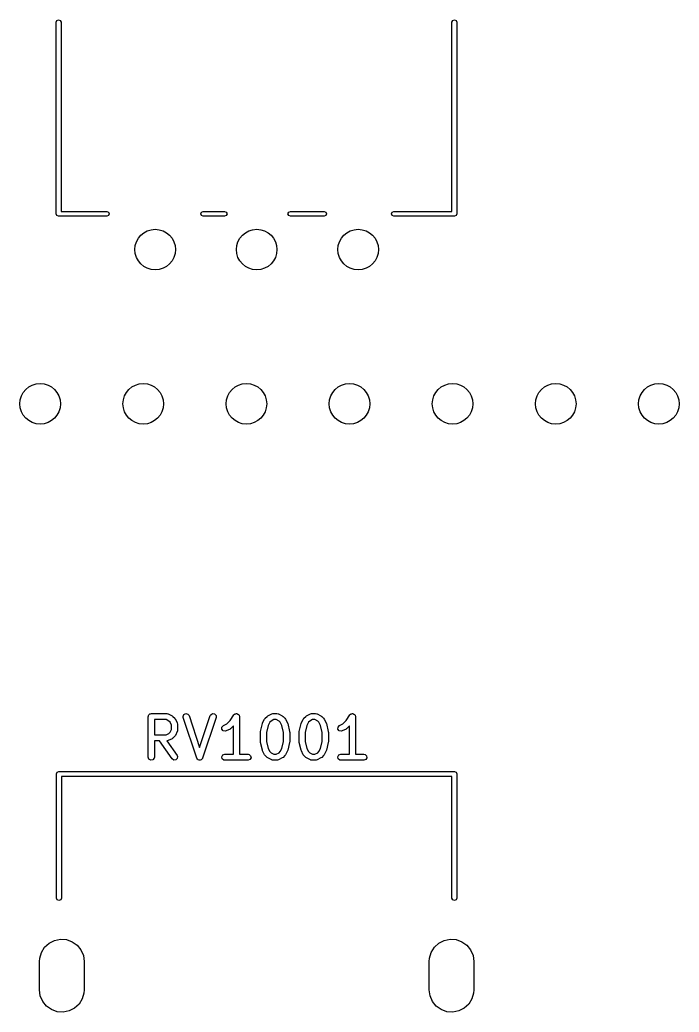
# Model space of a CAD drawing. Extents: x 75 to 204, y -140 to -31.
# Drawn here: x 135.14 to 151.38, y -82.3 to -57.85 of the extents above; entities that cross this region are included whole.
import ezdxf

# ---------------------------------------------------------------- set-up
doc = ezdxf.new("R2010")
doc.units = 0
doc.layers.add('BLACK', color=7, linetype='CONTINUOUS')

msp = doc.modelspace()

# ---------------------------------------------------------------- linework, layer by layer
at = {"layer": 'BLACK', "linetype": 'CONTINUOUS'}
for p, q in [((136.03, -57.91), (136.048, -57.8676)), ((136.03, -62.63), (136.03, -57.91)), ((136.048, -57.8676), (136.09, -57.85)), ((136.09, -57.85), (136.132, -57.8676)), ((136.132, -57.8676), (136.15, -57.91)), ((136.15, -57.91), (136.15, -62.57)), ((145.78, -57.91), (145.798, -57.8676)), ((145.78, -62.57), (145.78, -57.91)), ((145.798, -57.8676), (145.84, -57.85)), ((145.84, -57.85), (145.882, -57.8676)), ((145.882, -57.8676), (145.9, -57.91)), ((145.9, -57.91), (145.9, -62.63)), ((136.15, -62.57), (137.28, -62.57)), ((137.28, -62.57), (137.322, -62.5876)), ((137.322, -62.5876), (137.34, -62.63)), ((139.59, -62.63), (139.608, -62.5876)), ((139.608, -62.5876), (139.65, -62.57)), ((139.65, -62.57), (140.18, -62.57)), ((140.18, -62.57), (140.222, -62.5876)), ((140.222, -62.5876), (140.24, -62.63)), ((141.74, -62.63), (141.758, -62.5876)), ((141.758, -62.5876), (141.8, -62.57)), ((141.8, -62.57), (142.63, -62.57)), ((142.63, -62.57), (142.672, -62.5876)), ((142.672, -62.5876), (142.69, -62.63)), ((144.29, -62.63), (144.308, -62.5876)), ((144.308, -62.5876), (144.35, -62.57)), ((144.35, -62.57), (145.78, -62.57)), ((136.048, -62.6724), (136.03, -62.63)), ((136.09, -62.69), (136.048, -62.6724)), ((136.095, -62.6879), (136.09, -62.69)), ((136.1, -62.69), (136.095, -62.6879)), ((137.28, -62.69), (136.1, -62.69)), ((137.322, -62.6724), (137.28, -62.69)), ((137.34, -62.63), (137.322, -62.6724)), ((139.608, -62.6724), (139.59, -62.63)), ((139.65, -62.69), (139.608, -62.6724)), ((140.18, -62.69), (139.65, -62.69)), ((140.222, -62.6724), (140.18, -62.69)), ((140.24, -62.63), (140.222, -62.6724)), ((141.758, -62.6724), (141.74, -62.63)), ((141.8, -62.69), (141.758, -62.6724)), ((142.63, -62.69), (141.8, -62.69)), ((142.672, -62.6724), (142.63, -62.69)), ((142.69, -62.63), (142.672, -62.6724)), ((144.308, -62.6724), (144.29, -62.63)), ((144.35, -62.69), (144.308, -62.6724)), ((145.84, -62.69), (144.35, -62.69)), ((145.882, -62.6724), (145.84, -62.69)), ((145.9, -62.63), (145.882, -62.6724)), ((138.3, -75.0174), (138.301, -75.0076)), ((138.3, -76.0174), (138.3, -75.0174)), ((138.301, -75.0044), (138.303, -75.0015)), ((138.301, -75.0076), (138.301, -75.0044)), ((138.303, -75.0015), (138.304, -74.9917)), ((138.304, -74.9917), (138.317, -74.9768)), ((138.317, -74.9768), (138.327, -74.9599)), ((138.327, -74.9599), (138.333, -74.9576)), ((138.333, -74.9576), (138.337, -74.9524)), ((138.337, -74.9524), (138.356, -74.949)), ((138.356, -74.949), (138.375, -74.9424)), ((138.375, -74.9424), (138.756, -74.9424)), ((138.756, -74.9424), (138.781, -74.9469)), ((138.781, -74.9469), (138.785, -74.9498)), ((138.785, -74.9498), (138.789, -74.9503)), ((138.789, -74.9503), (138.884, -74.9979)), ((138.884, -74.9979), (138.903, -75.0113)), ((138.903, -75.0113), (138.904, -75.012)), ((138.904, -75.012), (138.952, -75.0596)), ((139.157, -75.0153), (139.176, -74.9676)), ((139.161, -75.0411), (139.157, -75.0153)), ((139.494, -76.0411), (139.161, -75.0411)), ((139.176, -74.9676), (139.221, -74.9432)), ((139.221, -74.9432), (139.271, -74.9535)), ((139.271, -74.9535), (139.303, -74.9937)), ((139.303, -74.9937), (139.565, -75.7802)), ((139.565, -75.7802), (139.827, -74.9937)), ((139.97, -75.0411), (139.636, -76.0411)), ((139.827, -74.9937), (139.84, -74.9708)), ((139.84, -74.9708), (139.884, -74.9439)), ((139.884, -74.9439), (139.934, -74.9514)), ((139.934, -74.9514), (139.968, -74.9898)), ((139.968, -74.9898), (139.97, -75.0411)), ((140.316, -75.1125), (140.408, -74.9758)), ((140.408, -74.9758), (140.426, -74.9569)), ((140.426, -74.9569), (140.43, -74.9557)), ((140.43, -74.9557), (140.433, -74.9524)), ((140.433, -74.9524), (140.454, -74.9486)), ((140.454, -74.9486), (140.475, -74.9425)), ((140.475, -74.9425), (140.479, -74.9443)), ((140.479, -74.9443), (140.483, -74.9435)), ((140.483, -74.9435), (140.502, -74.9544)), ((140.502, -74.9544), (140.522, -74.9631)), ((140.522, -74.9631), (140.524, -74.967)), ((140.524, -74.967), (140.527, -74.9692)), ((140.527, -74.9692), (140.535, -74.9896)), ((140.535, -74.9896), (140.545, -75.0091)), ((140.545, -75.0091), (140.544, -75.0133)), ((140.544, -75.0133), (140.545, -75.0174)), ((140.545, -75.0174), (140.545, -75.9424)), ((141.179, -75.0596), (141.226, -75.012)), ((141.226, -75.012), (141.245, -74.9991)), ((141.245, -74.9991), (141.246, -74.9979)), ((141.246, -74.9979), (141.341, -74.9503)), ((141.341, -74.9503), (141.366, -74.9429)), ((141.366, -74.9429), (141.371, -74.9439)), ((141.371, -74.9439), (141.375, -74.9424)), ((141.375, -74.9424), (141.47, -74.9424)), ((141.47, -74.9424), (141.496, -74.9469)), ((141.496, -74.9469), (141.499, -74.9498)), ((141.499, -74.9498), (141.504, -74.9503)), ((141.504, -74.9503), (141.599, -74.9979)), ((141.599, -74.9979), (141.617, -75.0113)), ((141.617, -75.0113), (141.618, -75.012)), ((141.618, -75.012), (141.666, -75.0596)), ((142.131, -75.0596), (142.179, -75.012)), ((142.179, -75.012), (142.197, -74.9991)), ((142.197, -74.9991), (142.198, -74.9979)), ((142.198, -74.9979), (142.294, -74.9503)), ((142.294, -74.9503), (142.319, -74.9429)), ((142.319, -74.9429), (142.323, -74.9439)), ((142.323, -74.9439), (142.327, -74.9424)), ((142.327, -74.9424), (142.422, -74.9424)), ((142.422, -74.9424), (142.448, -74.9469)), ((142.448, -74.9469), (142.451, -74.9498)), ((142.451, -74.9498), (142.456, -74.9503)), ((142.456, -74.9503), (142.551, -74.9979)), ((142.551, -74.9979), (142.569, -75.0113)), ((142.569, -75.0113), (142.571, -75.012)), ((142.571, -75.012), (142.618, -75.0596)), ((143.174, -75.1125), (143.265, -74.9758)), ((143.265, -74.9758), (143.283, -74.9569)), ((143.283, -74.9569), (143.287, -74.9557)), ((143.287, -74.9557), (143.29, -74.9524)), ((143.29, -74.9524), (143.311, -74.9486)), ((143.311, -74.9486), (143.332, -74.9425)), ((143.332, -74.9425), (143.336, -74.9443)), ((143.336, -74.9443), (143.34, -74.9435)), ((143.34, -74.9435), (143.359, -74.9544)), ((143.359, -74.9544), (143.379, -74.9631)), ((143.379, -74.9631), (143.381, -74.967)), ((143.381, -74.967), (143.385, -74.9692)), ((143.385, -74.9692), (143.392, -74.9896)), ((143.392, -74.9896), (143.402, -75.0091)), ((143.402, -75.0091), (143.401, -75.0133)), ((143.401, -75.0133), (143.402, -75.0174)), ((143.402, -75.0174), (143.402, -75.9424)), ((138.45, -75.0924), (138.45, -75.4662)), ((138.738, -75.0924), (138.45, -75.0924)), ((138.807, -75.1266), (138.738, -75.0924)), ((138.837, -75.157), (138.807, -75.1266)), ((138.871, -75.2256), (138.837, -75.157)), ((138.871, -75.333), (138.871, -75.2256)), ((138.952, -75.0596), (138.964, -75.078)), ((138.964, -75.078), (138.966, -75.0791)), ((138.966, -75.0791), (139.013, -75.1743)), ((139.013, -75.1743), (139.021, -75.1993)), ((139.021, -75.1993), (139.02, -75.2036)), ((139.02, -75.2036), (139.021, -75.2079)), ((139.021, -75.2079), (139.021, -75.3507)), ((140.112, -75.3245), (140.115, -75.2733)), ((140.115, -75.2733), (140.151, -75.236)), ((140.151, -75.236), (140.235, -75.1938)), ((140.235, -75.1938), (140.316, -75.1125)), ((140.395, -75.2461), (140.333, -75.3085)), ((140.395, -75.9424), (140.395, -75.2461)), ((141.064, -75.3801), (141.112, -75.1897)), ((141.112, -75.1897), (141.117, -75.1778)), ((141.117, -75.1743), (141.165, -75.0791)), ((141.117, -75.1778), (141.117, -75.1743)), ((141.165, -75.0791), (141.178, -75.0611)), ((141.178, -75.0611), (141.179, -75.0596)), ((141.255, -75.234), (141.212, -75.4076)), ((141.294, -75.157), (141.255, -75.234)), ((141.324, -75.1266), (141.294, -75.157)), ((141.392, -75.0924), (141.324, -75.1266)), ((141.452, -75.0924), (141.392, -75.0924)), ((141.521, -75.1266), (141.452, -75.0924)), ((141.551, -75.157), (141.521, -75.1266)), ((141.59, -75.234), (141.551, -75.157)), ((141.633, -75.4076), (141.59, -75.234)), ((141.666, -75.0596), (141.679, -75.078)), ((141.679, -75.078), (141.68, -75.0791)), ((141.68, -75.0791), (141.728, -75.1743)), ((141.728, -75.1743), (141.731, -75.1867)), ((141.731, -75.1867), (141.733, -75.1897)), ((141.733, -75.1897), (141.781, -75.3801)), ((142.016, -75.3801), (142.064, -75.1897)), ((142.064, -75.1897), (142.069, -75.1778)), ((142.069, -75.1778), (142.07, -75.1743)), ((142.07, -75.1743), (142.117, -75.0791)), ((142.117, -75.0791), (142.131, -75.0611)), ((142.131, -75.0611), (142.131, -75.0596)), ((142.207, -75.234), (142.164, -75.4076)), ((142.246, -75.157), (142.207, -75.234)), ((142.276, -75.1266), (142.246, -75.157)), ((142.345, -75.0924), (142.276, -75.1266)), ((142.405, -75.0924), (142.345, -75.0924)), ((142.473, -75.1266), (142.405, -75.0924)), ((142.504, -75.157), (142.473, -75.1266)), ((142.542, -75.234), (142.504, -75.157)), ((142.585, -75.4076), (142.542, -75.234)), ((142.618, -75.0596), (142.631, -75.078)), ((142.631, -75.078), (142.632, -75.0791)), ((142.632, -75.0791), (142.68, -75.1743)), ((142.68, -75.1743), (142.684, -75.1867)), ((142.684, -75.1867), (142.686, -75.1897)), ((142.686, -75.1897), (142.733, -75.3801)), ((142.97, -75.3245), (142.973, -75.2733)), ((142.973, -75.2733), (143.008, -75.236)), ((143.008, -75.236), (143.092, -75.1938)), ((143.092, -75.1938), (143.174, -75.1125)), ((143.252, -75.2461), (143.19, -75.3085)), ((143.252, -75.9424), (143.252, -75.2461)), ((138.45, -75.4662), (138.738, -75.4662)), ((138.738, -75.4662), (138.807, -75.4319)), ((138.807, -75.4319), (138.837, -75.4015)), ((138.837, -75.4015), (138.871, -75.333)), ((138.904, -75.5466), (138.886, -75.5595)), ((138.952, -75.499), (138.904, -75.5466)), ((138.966, -75.4795), (138.952, -75.4975)), ((138.952, -75.4975), (138.952, -75.499)), ((139.013, -75.3843), (138.966, -75.4795)), ((139.014, -75.3798), (139.013, -75.3843)), ((139.017, -75.3764), (139.014, -75.3798)), ((139.021, -75.3507), (139.017, -75.3764)), ((140.143, -75.3657), (140.112, -75.3245)), ((140.193, -75.3776), (140.143, -75.3657)), ((140.218, -75.3702), (140.193, -75.3776)), ((140.313, -75.3226), (140.218, -75.3702)), ((140.314, -75.3214), (140.313, -75.3226)), ((140.333, -75.3085), (140.314, -75.3214)), ((141.062, -75.3983), (141.064, -75.3836)), ((141.062, -75.6364), (141.062, -75.3983)), ((141.064, -75.3836), (141.064, -75.3801)), ((141.212, -75.4076), (141.212, -75.6272)), ((141.633, -75.6272), (141.633, -75.4076)), ((141.781, -75.3801), (141.782, -75.3951)), ((141.782, -75.3951), (141.783, -75.3983)), ((141.783, -75.3983), (141.783, -75.6364)), ((142.014, -75.3983), (142.017, -75.3836)), ((142.014, -75.6364), (142.014, -75.3983)), ((142.017, -75.3836), (142.016, -75.3801)), ((142.164, -75.4076), (142.164, -75.6272)), ((142.585, -75.6272), (142.585, -75.4076)), ((142.733, -75.3801), (142.734, -75.3951)), ((142.734, -75.3951), (142.735, -75.3983)), ((142.735, -75.3983), (142.735, -75.6364)), ((143, -75.3657), (142.97, -75.3245)), ((143.05, -75.3776), (143, -75.3657)), ((143.075, -75.3702), (143.05, -75.3776)), ((143.17, -75.3226), (143.075, -75.3702)), ((143.171, -75.3214), (143.17, -75.3226)), ((143.19, -75.3085), (143.171, -75.3214)), ((138.574, -75.6162), (138.45, -75.6162)), ((138.45, -75.6162), (138.45, -76.0174)), ((138.885, -76.0604), (138.574, -75.6162)), ((138.76, -75.6147), (138.757, -75.6158)), ((138.757, -75.6158), (139.008, -75.9744)), ((138.764, -75.6157), (138.76, -75.6147)), ((138.789, -75.6083), (138.764, -75.6157)), ((138.884, -75.5607), (138.789, -75.6083)), ((138.886, -75.5595), (138.884, -75.5607)), ((141.063, -75.6397), (141.062, -75.6364)), ((141.064, -75.6546), (141.063, -75.6397)), ((141.112, -75.8451), (141.064, -75.6546)), ((141.212, -75.6272), (141.255, -75.8007)), ((141.59, -75.8007), (141.633, -75.6272)), ((141.781, -75.6546), (141.733, -75.8451)), ((141.783, -75.6364), (141.78, -75.6512)), ((141.78, -75.6512), (141.781, -75.6546)), ((142.015, -75.6397), (142.014, -75.6364)), ((142.016, -75.6546), (142.015, -75.6397)), ((142.064, -75.8451), (142.016, -75.6546)), ((142.164, -75.6272), (142.207, -75.8007)), ((142.542, -75.8007), (142.585, -75.6272)), ((142.733, -75.6546), (142.686, -75.8451)), ((142.735, -75.6364), (142.733, -75.6512)), ((142.733, -75.6512), (142.733, -75.6546)), ((138.317, -76.0656), (138.3, -76.0174)), ((138.45, -76.0174), (138.445, -76.043)), ((139.008, -75.9744), (139.019, -75.998)), ((139.019, -75.998), (139.014, -76.0491)), ((140.11, -76.0044), (140.136, -75.9599)), ((140.119, -76.0549), (140.11, -76.0044)), ((140.136, -75.9599), (140.184, -75.9424)), ((140.184, -75.9424), (140.395, -75.9424)), ((140.545, -75.9424), (140.756, -75.9424)), ((140.756, -75.9424), (140.781, -75.9469)), ((140.781, -75.9469), (140.821, -75.9799)), ((140.83, -76.0304), (140.804, -76.0748)), ((140.821, -75.9799), (140.83, -76.0304)), ((141.114, -75.848), (141.112, -75.8451)), ((141.117, -75.8604), (141.114, -75.848)), ((141.165, -75.9557), (141.117, -75.8604)), ((141.166, -75.9568), (141.165, -75.9557)), ((141.179, -75.9752), (141.166, -75.9568)), ((141.226, -76.0228), (141.179, -75.9752)), ((141.228, -76.0235), (141.226, -76.0228)), ((141.246, -76.0368), (141.228, -76.0235)), ((141.255, -75.8007), (141.294, -75.8777)), ((141.294, -75.8777), (141.324, -75.9081)), ((141.324, -75.9081), (141.392, -75.9424)), ((141.392, -75.9424), (141.452, -75.9424)), ((141.452, -75.9424), (141.521, -75.9081)), ((141.521, -75.9081), (141.551, -75.8777)), ((141.551, -75.8777), (141.59, -75.8007)), ((141.6, -76.0357), (141.599, -76.0368)), ((141.618, -76.0228), (141.6, -76.0357)), ((141.666, -75.9752), (141.618, -76.0228)), ((141.667, -75.9737), (141.666, -75.9752)), ((141.68, -75.9557), (141.667, -75.9737)), ((141.728, -75.8604), (141.68, -75.9557)), ((141.733, -75.8451), (141.728, -75.8569)), ((141.728, -75.8569), (141.728, -75.8604)), ((142.066, -75.848), (142.064, -75.8451)), ((142.07, -75.8604), (142.066, -75.848)), ((142.117, -75.9557), (142.07, -75.8604)), ((142.118, -75.9568), (142.117, -75.9557)), ((142.131, -75.9752), (142.118, -75.9568)), ((142.179, -76.0228), (142.131, -75.9752)), ((142.18, -76.0235), (142.179, -76.0228)), ((142.198, -76.0368), (142.18, -76.0235)), ((142.207, -75.8007), (142.246, -75.8777)), ((142.246, -75.8777), (142.276, -75.9081)), ((142.276, -75.9081), (142.345, -75.9424)), ((142.345, -75.9424), (142.405, -75.9424)), ((142.405, -75.9424), (142.473, -75.9081)), ((142.473, -75.9081), (142.504, -75.8777)), ((142.504, -75.8777), (142.542, -75.8007)), ((142.552, -76.0357), (142.551, -76.0368)), ((142.571, -76.0228), (142.552, -76.0357)), ((142.618, -75.9752), (142.571, -76.0228)), ((142.619, -75.9737), (142.618, -75.9752)), ((142.632, -75.9557), (142.619, -75.9737)), ((142.68, -75.8604), (142.632, -75.9557)), ((142.686, -75.8451), (142.68, -75.8569)), ((142.68, -75.8569), (142.68, -75.8604)), ((142.968, -76.0044), (142.993, -75.9599)), ((142.976, -76.0549), (142.968, -76.0044)), ((142.993, -75.9599), (143.041, -75.9424)), ((143.041, -75.9424), (143.252, -75.9424)), ((143.402, -75.9424), (143.613, -75.9424)), ((143.613, -75.9424), (143.639, -75.9469)), ((143.639, -75.9469), (143.678, -75.9799)), ((143.687, -76.0304), (143.661, -76.0748)), ((143.678, -75.9799), (143.687, -76.0304)), ((138.362, -76.0912), (138.317, -76.0656)), ((138.412, -76.0823), (138.362, -76.0912)), ((138.445, -76.043), (138.412, -76.0823)), ((138.927, -76.0898), (138.885, -76.0604)), ((138.978, -76.0854), (138.927, -76.0898)), ((139.014, -76.0491), (138.978, -76.0854)), ((139.495, -76.0428), (139.494, -76.0411)), ((139.495, -76.0449), (139.495, -76.0428)), ((139.511, -76.0627), (139.495, -76.0449)), ((139.526, -76.0813), (139.511, -76.0627)), ((139.528, -76.0817), (139.526, -76.0813)), ((139.53, -76.0833), (139.528, -76.0817)), ((139.553, -76.0868), (139.53, -76.0833)), ((139.576, -76.0916), (139.553, -76.0868)), ((139.578, -76.0905), (139.576, -76.0916)), ((139.58, -76.0909), (139.578, -76.0905)), ((139.6, -76.0784), (139.58, -76.0909)), ((139.621, -76.0671), (139.6, -76.0784)), ((139.622, -76.0651), (139.621, -76.0671)), ((139.624, -76.064), (139.622, -76.0651)), ((139.636, -76.0411), (139.624, -76.064)), ((140.159, -76.0879), (140.119, -76.0549)), ((140.184, -76.0924), (140.159, -76.0879)), ((140.756, -76.0924), (140.184, -76.0924)), ((140.804, -76.0748), (140.756, -76.0924)), ((141.341, -76.0845), (141.246, -76.0368)), ((141.346, -76.085), (141.341, -76.0845)), ((141.349, -76.0879), (141.346, -76.085)), ((141.375, -76.0924), (141.349, -76.0879)), ((141.47, -76.0924), (141.375, -76.0924)), ((141.474, -76.0908), (141.47, -76.0924)), ((141.479, -76.0919), (141.474, -76.0908)), ((141.504, -76.0845), (141.479, -76.0919)), ((141.599, -76.0368), (141.504, -76.0845)), ((142.294, -76.0845), (142.198, -76.0368)), ((142.298, -76.085), (142.294, -76.0845)), ((142.301, -76.0879), (142.298, -76.085)), ((142.327, -76.0924), (142.301, -76.0879)), ((142.422, -76.0924), (142.327, -76.0924)), ((142.427, -76.0908), (142.422, -76.0924)), ((142.431, -76.0919), (142.427, -76.0908)), ((142.456, -76.0845), (142.431, -76.0919)), ((142.551, -76.0368), (142.456, -76.0845)), ((143.016, -76.0879), (142.976, -76.0549)), ((143.041, -76.0924), (143.016, -76.0879)), ((143.613, -76.0924), (143.041, -76.0924)), ((143.661, -76.0748), (143.613, -76.0924)), ((136.04, -76.43), (136.058, -76.3876)), ((136.04, -79.49), (136.04, -76.43)), ((136.058, -76.3876), (136.1, -76.37)), ((136.1, -76.37), (145.84, -76.37)), ((145.78, -76.49), (136.16, -76.49)), ((136.16, -76.49), (136.16, -79.49)), ((145.78, -79.49), (145.78, -76.49)), ((145.84, -76.37), (145.882, -76.3876)), ((145.882, -76.3876), (145.9, -76.43)), ((145.9, -76.43), (145.9, -79.49)), ((136.058, -79.5324), (136.04, -79.49)), ((136.1, -79.55), (136.058, -79.5324)), ((136.142, -79.5324), (136.1, -79.55)), ((136.16, -79.49), (136.142, -79.5324)), ((145.798, -79.5324), (145.78, -79.49)), ((145.84, -79.55), (145.798, -79.5324)), ((145.882, -79.5324), (145.84, -79.55)), ((145.9, -79.49), (145.882, -79.5324)), ((135.746, -80.6994), (135.856, -80.5984)), ((135.856, -80.5984), (135.989, -80.5306)), ((135.989, -80.5306), (136.135, -80.5011)), ((136.135, -80.5011), (136.284, -80.512)), ((136.284, -80.512), (136.425, -80.5626)), ((136.425, -80.5626), (136.547, -80.6491)), ((136.547, -80.6491), (136.64, -80.7651)), ((145.346, -80.6994), (145.456, -80.5984)), ((145.456, -80.5984), (145.589, -80.5306)), ((145.589, -80.5306), (145.735, -80.5011)), ((145.735, -80.5011), (145.884, -80.512)), ((145.884, -80.512), (146.025, -80.5626)), ((146.025, -80.5626), (146.147, -80.6491)), ((146.147, -80.6491), (146.24, -80.7651)), ((135.626, -80.9697), (135.668, -80.8263)), ((135.668, -80.8263), (135.746, -80.6994)), ((136.64, -80.7651), (136.7, -80.9021)), ((136.7, -80.9021), (136.72, -81.05)), ((145.226, -80.9697), (145.268, -80.8263)), ((145.268, -80.8263), (145.346, -80.6994)), ((146.24, -80.7651), (146.3, -80.9021)), ((146.3, -80.9021), (146.32, -81.05)), ((135.62, -81.05), (135.626, -80.9697)), ((135.62, -81.75), (135.62, -81.05)), ((136.72, -81.05), (136.72, -81.75)), ((145.22, -81.05), (145.226, -80.9697)), ((145.22, -81.75), (145.22, -81.05)), ((146.32, -81.05), (146.32, -81.75)), ((135.64, -81.8979), (135.62, -81.75)), ((135.7, -82.0349), (135.64, -81.8979)), ((136.714, -81.8303), (136.672, -81.9737)), ((136.72, -81.75), (136.714, -81.8303)), ((145.24, -81.8979), (145.22, -81.75)), ((145.3, -82.0349), (145.24, -81.8979)), ((146.314, -81.8303), (146.272, -81.9737)), ((146.32, -81.75), (146.314, -81.8303)), ((135.793, -82.1509), (135.7, -82.0349)), ((136.594, -82.1006), (136.484, -82.2016)), ((136.672, -81.9737), (136.594, -82.1006)), ((145.393, -82.1509), (145.3, -82.0349)), ((146.194, -82.1006), (146.084, -82.2016)), ((146.272, -81.9737), (146.194, -82.1006)), ((135.915, -82.2374), (135.793, -82.1509)), ((136.056, -82.288), (135.915, -82.2374)), ((136.205, -82.2989), (136.056, -82.288)), ((136.351, -82.2694), (136.205, -82.2989)), ((136.484, -82.2016), (136.351, -82.2694)), ((145.515, -82.2374), (145.393, -82.1509)), ((145.656, -82.288), (145.515, -82.2374)), ((145.805, -82.2989), (145.656, -82.288)), ((145.951, -82.2694), (145.805, -82.2989)), ((146.084, -82.2016), (145.951, -82.2694))]:
    msp.add_line(p, q, dxfattribs=at)
at = {"layer": 'BLACK'}
for centre in [(138.47, -63.51), (140.97, -63.51), (143.47, -63.51), (135.636, -67.31), (138.176, -67.31), (140.716, -67.31), (143.256, -67.31), (145.796, -67.31), (148.336, -67.31), (150.876, -67.31)]:
    msp.add_circle(centre, 0.5, dxfattribs=at)

doc.saveas('drawing.dxf')
